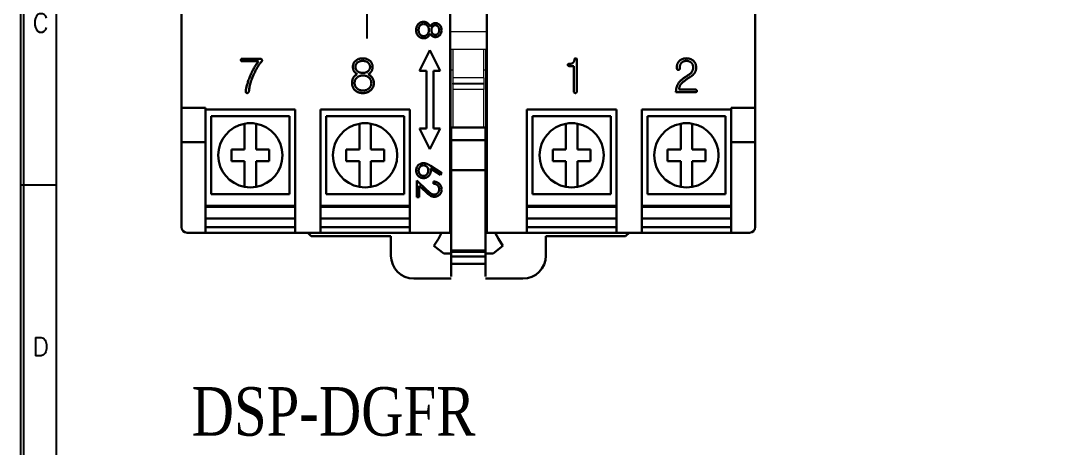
# Model space of a CAD drawing. Header units: millimetres. Extents: x 23 to 337, y 22 to 239.
# Drawn here: x 23.3 to 100.1, y 146.8 to 178.5 of the extents above; entities that cross this region are included whole.
import ezdxf
from ezdxf.enums import TextEntityAlignment as Align

# ---------------------------------------------------------------- set-up
doc = ezdxf.new("R2010")
doc.units = ezdxf.units.MM
for name, color, linetype in [('20', 2, 'Continuous'), ('30', 3, 'Continuous'), ('70', 7, 'Continuous')]:
    doc.layers.add(name, color=color, linetype=linetype)
doc.layers.add('Z_OM_OUTLINE', color=7, linetype='Continuous', lineweight=30)
doc.layers.add('Z_OM_THIN_LINE', color=2, linetype='Continuous', lineweight=13)
doc.styles.add('SIMPLEX', font='SIMPLEX')
doc.styles.add('SS', font='batang.ttc', dxfattribs={"width": 0.8})

msp = doc.modelspace()

# ---------------------------------------------------------------- linework, layer by layer
msp.add_line((48.906, 179.508), (48.906, 177.169))
at = {"layer": '20', "color": 7}
msp.add_line((25.91, 44.718), (25.91, 235.678), dxfattribs=at)
at = {"layer": '30', "color": 7}
msp.add_line((23.27, 166.318), (25.91, 166.318), dxfattribs=at)
at = {"layer": '70', "color": 7}
for points in [[(327.27, 22.318), (23.27, 22.318), (23.27, 238.318), (327.27, 238.318)], [(327.03, 22.558), (23.51, 22.558), (23.51, 238.078), (327.03, 238.078)]]:
    msp.add_lwpolyline(points, close=True, dxfattribs=at)
at = {"layer": 'Z_OM_OUTLINE'}
for p, q in [((35.181, 172.027), (35.181, 188.697)), ((77.706, 188.697), (77.706, 172.027)), ((55.083, 182.066), (55.083, 163.607)), ((57.804, 163.607), (57.804, 182.066)), ((53.594, 176.28), (52.829, 174.749)), ((54.36, 174.749), (53.594, 176.28)), ((41.018, 175.655), (39.679, 175.655)), ((39.68, 175.465), (40.888, 175.465)), ((64.481, 173.235), (64.481, 175.604)), ((52.829, 174.749), (53.339, 174.749)), ((53.339, 174.749), (53.339, 170.496)), ((53.849, 170.496), (53.849, 174.749)), ((53.849, 174.749), (54.36, 174.749)), ((63.896, 175.115), (64.259, 175.115)), ((64.259, 175.115), (64.259, 173.24)), ((71.89, 175.031), (71.89, 174.946)), ((72.113, 174.935), (72.113, 175.029)), ((72.665, 174.161), (72.731, 174.208)), ((71.826, 173.175), (73.278, 173.175)), ((73.278, 173.366), (72.049, 173.366)), ((35.181, 172.027), (35.181, 169.476)), ((36.967, 172.027), (35.181, 172.027)), ((36.967, 169.476), (36.967, 172.027)), ((43.601, 171.899), (36.967, 171.899)), ((37.394, 171.389), (37.394, 165.606)), ((37.394, 171.389), (43.177, 171.389)), ((43.177, 171.389), (43.177, 165.606)), ((43.601, 163.607), (43.601, 171.899)), ((52.106, 171.899), (45.472, 171.899)), ((45.472, 171.899), (45.472, 163.607)), ((45.899, 171.389), (45.899, 165.606)), ((45.899, 171.389), (51.682, 171.389)), ((51.682, 171.389), (51.682, 165.606)), ((52.106, 163.607), (52.106, 171.899)), ((67.415, 171.899), (60.781, 171.899)), ((60.781, 171.899), (60.781, 163.607)), ((61.206, 171.389), (61.206, 165.606)), ((61.206, 171.389), (66.99, 171.389)), ((66.99, 171.389), (66.99, 165.606)), ((67.415, 163.607), (67.415, 171.899)), ((75.92, 171.899), (69.286, 171.899)), ((69.286, 171.899), (69.286, 163.607)), ((69.711, 171.389), (69.711, 165.606)), ((69.711, 171.389), (75.495, 171.389)), ((75.495, 171.389), (75.495, 165.606)), ((77.706, 172.027), (75.92, 172.027)), ((75.92, 172.027), (75.92, 169.476)), ((77.706, 169.476), (77.706, 172.027)), ((57.719, 170.558), (55.168, 170.558)), ((55.168, 169.626), (55.168, 170.558)), ((57.719, 169.626), (57.719, 170.558)), ((39.86, 169.968), (39.86, 168.923)), ((40.711, 168.923), (40.711, 169.968)), ((48.365, 169.968), (48.365, 168.923)), ((49.216, 168.923), (49.216, 169.968)), ((52.829, 170.496), (53.594, 168.965)), ((53.339, 170.496), (52.829, 170.496)), ((53.594, 168.965), (54.36, 170.496)), ((54.36, 170.496), (53.849, 170.496)), ((63.673, 169.968), (63.673, 168.923)), ((64.523, 168.923), (64.523, 169.968)), ((72.178, 169.968), (72.178, 168.923)), ((73.028, 168.923), (73.028, 169.968)), ((35.181, 169.476), (36.967, 169.476)), ((35.181, 163.607), (35.181, 169.476)), ((36.967, 169.476), (36.967, 163.607)), ((55.168, 169.626), (57.719, 169.626)), ((55.168, 167.407), (55.168, 169.626)), ((57.719, 167.407), (57.719, 169.626)), ((75.92, 169.476), (77.706, 169.476)), ((75.92, 163.607), (75.92, 169.476)), ((77.706, 169.476), (77.706, 163.607)), ((38.882, 168.923), (38.882, 168.072)), ((39.86, 168.923), (38.882, 168.923)), ((41.689, 168.923), (40.711, 168.923)), ((41.689, 168.072), (41.689, 168.923)), ((48.365, 168.923), (47.387, 168.923)), ((47.387, 168.923), (47.387, 168.072)), ((50.194, 168.923), (49.216, 168.923)), ((50.194, 168.072), (50.194, 168.923)), ((62.695, 168.923), (62.695, 168.072)), ((63.673, 168.923), (62.695, 168.923)), ((65.501, 168.923), (64.523, 168.923)), ((65.501, 168.072), (65.501, 168.923)), ((72.178, 168.923), (71.2, 168.923)), ((71.2, 168.923), (71.2, 168.072)), ((74.006, 168.923), (73.028, 168.923)), ((74.006, 168.072), (74.006, 168.923)), ((38.882, 168.072), (39.86, 168.072)), ((39.86, 168.072), (39.86, 167.027)), ((40.711, 168.072), (41.689, 168.072)), ((40.711, 167.027), (40.711, 168.072)), ((47.387, 168.072), (48.365, 168.072)), ((48.365, 168.072), (48.365, 167.027)), ((49.216, 168.072), (50.194, 168.072)), ((49.216, 167.027), (49.216, 168.072)), ((54.365, 167.053), (53.638, 167.529)), ((53.641, 167.715), (54.463, 167.178)), ((62.695, 168.072), (63.673, 168.072)), ((63.673, 168.072), (63.673, 167.027)), ((64.523, 168.072), (65.501, 168.072)), ((64.523, 167.027), (64.523, 168.072)), ((71.2, 168.072), (72.178, 168.072)), ((72.178, 168.072), (72.178, 167.027)), ((73.028, 168.072), (74.006, 168.072)), ((73.028, 167.027), (73.028, 168.072)), ((54.463, 167.178), (54.365, 167.053)), ((55.168, 167.407), (57.719, 167.407)), ((55.168, 162.304), (55.168, 167.407)), ((57.719, 162.304), (57.719, 167.407)), ((52.616, 165.4), (52.616, 166.624)), ((52.616, 166.624), (53.361, 165.925)), ((53.282, 165.788), (52.801, 166.238)), ((52.801, 166.238), (52.801, 165.4)), ((53.863, 166.393), (53.863, 166.554)), ((37.394, 165.606), (43.177, 165.606)), ((45.899, 165.606), (51.682, 165.606)), ((52.801, 165.4), (52.616, 165.4)), ((61.206, 165.606), (66.99, 165.606)), ((69.711, 165.606), (75.495, 165.606)), ((43.601, 164.756), (36.967, 164.756)), ((43.601, 164.713), (36.967, 164.713)), ((43.601, 164.67), (36.967, 164.67)), ((52.106, 164.757), (45.472, 164.757)), ((52.106, 164.713), (45.472, 164.713)), ((52.106, 164.67), (45.472, 164.67)), ((55.168, 165.053), (55.083, 165.053)), ((57.804, 165.053), (57.719, 165.053)), ((67.415, 164.757), (60.781, 164.757)), ((67.415, 164.713), (60.781, 164.713)), ((67.415, 164.67), (60.781, 164.67)), ((75.92, 164.756), (69.286, 164.756)), ((75.92, 164.713), (69.286, 164.713)), ((75.92, 164.67), (69.286, 164.67)), ((36.967, 163.82), (43.601, 163.82)), ((45.472, 163.82), (52.106, 163.82)), ((55.168, 164.202), (55.083, 164.202)), ((57.804, 164.202), (57.719, 164.202)), ((60.781, 163.82), (67.415, 163.82)), ((69.286, 163.82), (75.92, 163.82)), ((35.181, 163.182), (35.181, 163.607)), ((36.967, 163.607), (36.967, 162.757)), ((36.967, 163.182), (43.601, 163.182)), ((43.601, 162.757), (43.601, 163.607)), ((45.472, 163.607), (45.472, 162.757)), ((45.472, 163.182), (52.106, 163.182)), ((52.106, 162.757), (52.106, 163.607)), ((55.083, 163.607), (55.083, 162.757)), ((57.804, 162.757), (57.804, 163.607)), ((60.781, 163.607), (60.781, 162.757)), ((60.781, 163.182), (67.415, 163.182)), ((67.415, 162.757), (67.415, 163.607)), ((69.286, 163.607), (69.286, 162.757)), ((69.286, 163.182), (75.92, 163.182)), ((75.92, 162.757), (75.92, 163.607)), ((77.706, 163.607), (77.706, 163.182)), ((36.967, 162.757), (35.606, 162.757)), ((36.967, 162.757), (43.601, 162.757)), ((45.472, 162.757), (43.601, 162.757)), ((44.536, 162.757), (44.792, 162.501)), ((50.703, 162.501), (44.792, 162.501)), ((45.472, 162.757), (52.106, 162.757)), ((50.703, 161.056), (50.703, 162.501)), ((55.083, 162.757), (52.106, 162.757)), ((55.083, 162.757), (55.168, 162.757)), ((55.168, 161.452), (55.168, 162.304)), ((57.719, 162.757), (57.804, 162.757)), ((57.719, 162.304), (57.719, 161.452)), ((60.781, 162.757), (57.804, 162.757)), ((60.781, 162.757), (67.415, 162.757)), ((68.095, 162.501), (62.184, 162.501)), ((62.184, 162.501), (62.184, 161.056)), ((69.286, 162.757), (67.415, 162.757)), ((68.095, 162.501), (68.35, 162.757)), ((69.286, 162.757), (75.92, 162.757)), ((77.281, 162.757), (75.92, 162.757)), ((54.615, 161.226), (53.892, 161.793)), ((55.168, 161.449), (55.168, 161.452)), ((55.168, 161.449), (57.719, 161.449)), ((55.168, 161.331), (55.168, 161.449)), ((55.168, 161.331), (57.719, 161.331)), ((55.168, 160.99), (55.168, 161.331)), ((57.719, 161.449), (57.719, 161.452)), ((57.719, 161.331), (57.719, 161.449)), ((57.719, 160.99), (57.719, 161.331)), ((58.272, 161.226), (58.995, 161.793)), ((54.615, 161.226), (55.168, 161.226)), ((55.168, 160.99), (57.719, 160.99)), ((55.168, 160.448), (55.168, 160.99)), ((57.719, 161.226), (58.272, 161.226)), ((57.719, 160.448), (57.719, 160.99)), ((55.168, 160.448), (57.719, 160.448)), ((55.168, 160.146), (55.168, 160.448)), ((55.168, 159.515), (55.168, 160.146)), ((57.719, 160.146), (57.719, 160.448)), ((57.719, 160.146), (57.719, 159.515)), ((55.168, 159.355), (52.404, 159.355)), ((60.483, 159.355), (57.719, 159.355))]:
    msp.add_line(p, q, dxfattribs=at)
at = {"layer": 'Z_OM_OUTLINE', "flags": 128}
for points in [[(53.892, 161.793), (54.217, 162.294), (54.456, 162.757)], [(58.995, 161.793), (58.67, 162.294), (58.431, 162.757)]]:
    msp.add_lwpolyline(points, dxfattribs=at)
at = {"layer": 'Z_OM_OUTLINE'}
for centre, radius, start, end in [((40.285, 168.497), 2.381, 100.28656, 259.71344), ((40.285, 168.497), 2.381, 79.71344, 100.28656), ((40.285, 168.497), 2.381, 280.28656, 79.71344), ((48.79, 168.497), 2.381, 100.28656, 259.71344), ((48.79, 168.497), 2.381, 79.71344, 100.28656), ((48.79, 168.497), 2.381, 280.28656, 79.71344), ((64.098, 168.497), 2.381, 100.28656, 259.71344), ((64.098, 168.497), 2.381, 79.71344, 100.28656), ((64.098, 168.497), 2.381, 280.28656, 79.71344), ((72.603, 168.497), 2.381, 100.28656, 259.71344), ((72.603, 168.497), 2.381, 79.71344, 100.28656), ((72.603, 168.497), 2.381, 280.28656, 79.71344), ((40.285, 168.497), 2.381, 259.71344, 280.28656), ((48.79, 168.497), 2.381, 259.71344, 280.28656), ((64.098, 168.497), 2.381, 259.71344, 280.28656), ((72.603, 168.497), 2.381, 259.71344, 280.28656), ((35.606, 163.182), 0.425, 180, 270), ((77.281, 163.182), 0.425, 270, 0), ((52.404, 161.056), 1.701, 180, 270), ((60.483, 161.056), 1.701, 270, 0)]:
    msp.add_arc(centre, radius, start, end, dxfattribs=at)
for points, knots in [([(52.57, 177.785), (52.571, 177.809), (52.572, 177.856), (52.58, 177.925), (52.593, 177.989), (52.612, 178.049), (52.637, 178.103), (52.667, 178.153), (52.702, 178.199), (52.743, 178.24), (52.787, 178.276), (52.832, 178.308), (52.878, 178.334), (52.925, 178.357), (52.974, 178.373), (53.024, 178.385), (53.074, 178.393), (53.109, 178.394), (53.126, 178.394)], [0, 0, 0, 0, 0.078554, 0.152858, 0.223553, 0.290738, 0.355408, 0.418294, 0.48039, 0.543072, 0.604921, 0.664394, 0.721936, 0.778013, 0.833835, 0.888865, 0.944091, 1, 1, 1, 1]), ([(53.12, 178.233), (53.104, 178.232), (53.072, 178.231), (53.025, 178.22), (52.979, 178.202), (52.935, 178.177), (52.894, 178.146), (52.858, 178.109), (52.827, 178.066), (52.801, 178.018), (52.78, 177.965), (52.765, 177.908), (52.756, 177.847), (52.755, 177.805), (52.755, 177.783)], [0, 0, 0, 0, 0.0749255, 0.1491945, 0.2245771, 0.3027299, 0.3823548, 0.4612145, 0.542631, 0.6269606, 0.7143537, 0.8048319, 0.9000909, 1, 1, 1, 1]), ([(53.516, 177.773), (53.516, 177.789), (53.516, 177.82), (53.509, 177.866), (53.501, 177.911), (53.488, 177.953), (53.47, 177.993), (53.45, 178.031), (53.426, 178.067), (53.398, 178.101), (53.368, 178.131), (53.337, 178.159), (53.304, 178.182), (53.269, 178.2), (53.234, 178.215), (53.197, 178.225), (53.159, 178.231), (53.133, 178.232), (53.12, 178.233)], [0, 0, 0, 0, 0.071271, 0.139816, 0.206503, 0.271543, 0.336092, 0.399815, 0.464273, 0.529341, 0.593716, 0.655632, 0.7149, 0.772168, 0.828849, 0.885119, 0.942078, 1, 1, 1, 1]), ([(53.126, 178.394), (53.138, 178.394), (53.163, 178.393), (53.2, 178.389), (53.236, 178.383), (53.271, 178.374), (53.305, 178.362), (53.338, 178.347), (53.371, 178.331), (53.402, 178.31), (53.432, 178.288), (53.461, 178.262), (53.49, 178.233), (53.517, 178.2), (53.545, 178.165), (53.57, 178.126), (53.596, 178.084), (53.611, 178.054), (53.619, 178.039)], [0, 0, 0, 0, 0.0588485, 0.1163054, 0.1726599, 0.2287605, 0.2845557, 0.3407401, 0.3971085, 0.4542808, 0.5127523, 0.573448, 0.6364163, 0.7023888, 0.7715029, 0.844198, 0.9200767, 1, 1, 1, 1]), ([(53.619, 178.039), (53.631, 178.06), (53.653, 178.1), (53.693, 178.154), (53.737, 178.2), (53.785, 178.237), (53.836, 178.266), (53.889, 178.286), (53.944, 178.3), (53.982, 178.301), (54.001, 178.302)], [0, 0, 0, 0, 0.1458763, 0.2820157, 0.410969, 0.5347112, 0.6543962, 0.7701078, 0.884543, 1, 1, 1, 1]), ([(54.001, 178.302), (54.02, 178.301), (54.058, 178.299), (54.116, 178.286), (54.172, 178.263), (54.228, 178.233), (54.279, 178.195), (54.326, 178.15), (54.366, 178.098), (54.401, 178.04), (54.429, 177.978), (54.448, 177.912), (54.46, 177.844), (54.462, 177.798), (54.463, 177.774)], [0, 0, 0, 0, 0.0740604, 0.1488743, 0.2266737, 0.3081503, 0.3912005, 0.4739748, 0.5583406, 0.6454044, 0.733357, 0.8210873, 0.9092848, 1, 1, 1, 1]), ([(52.768, 177.307), (52.752, 177.322), (52.721, 177.35), (52.68, 177.399), (52.646, 177.452), (52.618, 177.51), (52.596, 177.573), (52.581, 177.64), (52.572, 177.711), (52.571, 177.76), (52.57, 177.785)], [0, 0, 0, 0, 0.1192835, 0.2370929, 0.354796, 0.4745763, 0.5974601, 0.7249262, 0.8588832, 1, 1, 1, 1]), ([(52.755, 177.783), (52.755, 177.767), (52.756, 177.734), (52.761, 177.686), (52.77, 177.641), (52.782, 177.598), (52.799, 177.558), (52.819, 177.521), (52.842, 177.486), (52.869, 177.454), (52.898, 177.426), (52.928, 177.401), (52.96, 177.38), (52.993, 177.363), (53.028, 177.349), (53.063, 177.34), (53.1, 177.334), (53.125, 177.333), (53.137, 177.333)], [0, 0, 0, 0, 0.076539, 0.149123, 0.218771, 0.28534, 0.350781, 0.414576, 0.477614, 0.540787, 0.602606, 0.662422, 0.720006, 0.775964, 0.831158, 0.886696, 0.942567, 1, 1, 1, 1]), ([(53.137, 177.333), (53.15, 177.333), (53.174, 177.334), (53.21, 177.34), (53.244, 177.35), (53.278, 177.365), (53.311, 177.383), (53.342, 177.405), (53.373, 177.431), (53.402, 177.462), (53.429, 177.494), (53.452, 177.529), (53.472, 177.566), (53.488, 177.604), (53.501, 177.644), (53.51, 177.685), (53.515, 177.729), (53.516, 177.758), (53.516, 177.773)], [0, 0, 0, 0, 0.057334, 0.113052, 0.169164, 0.225971, 0.283742, 0.343364, 0.406235, 0.471713, 0.538317, 0.603371, 0.667636, 0.732253, 0.797026, 0.863062, 0.930364, 1, 1, 1, 1]), ([(53.619, 177.519), (53.611, 177.504), (53.596, 177.476), (53.572, 177.435), (53.547, 177.397), (53.521, 177.362), (53.495, 177.331), (53.467, 177.302), (53.439, 177.277), (53.41, 177.254), (53.38, 177.234), (53.348, 177.218), (53.316, 177.203), (53.283, 177.192), (53.249, 177.182), (53.214, 177.176), (53.177, 177.172), (53.153, 177.171), (53.141, 177.171)], [0, 0, 0, 0, 0.079014, 0.154585, 0.226862, 0.295893, 0.361596, 0.424657, 0.485332, 0.544011, 0.600974, 0.657857, 0.713988, 0.769479, 0.826138, 0.882891, 0.940704, 1, 1, 1, 1]), ([(53.996, 177.263), (53.976, 177.264), (53.938, 177.266), (53.882, 177.278), (53.83, 177.298), (53.78, 177.326), (53.735, 177.363), (53.692, 177.408), (53.653, 177.46), (53.631, 177.499), (53.619, 177.519)], [0, 0, 0, 0, 0.121933, 0.239469, 0.354795, 0.471503, 0.5923, 0.719236, 0.854858, 1, 1, 1, 1]), ([(53.998, 178.14), (53.989, 178.14), (53.97, 178.139), (53.943, 178.134), (53.916, 178.125), (53.89, 178.113), (53.864, 178.098), (53.839, 178.079), (53.816, 178.057), (53.792, 178.031), (53.771, 178.004), (53.752, 177.975), (53.737, 177.945), (53.723, 177.913), (53.713, 177.881), (53.706, 177.847), (53.702, 177.812), (53.701, 177.789), (53.701, 177.777)], [0, 0, 0, 0, 0.054576, 0.10785, 0.16217, 0.217474, 0.274475, 0.334804, 0.398034, 0.465249, 0.53341, 0.600034, 0.665926, 0.731025, 0.796839, 0.863262, 0.930816, 1, 1, 1, 1]), ([(53.701, 177.777), (53.701, 177.762), (53.702, 177.731), (53.711, 177.686), (53.724, 177.643), (53.742, 177.601), (53.764, 177.562), (53.791, 177.526), (53.822, 177.496), (53.856, 177.471), (53.892, 177.451), (53.928, 177.436), (53.965, 177.427), (53.99, 177.426), (54.002, 177.425)], [0, 0, 0, 0, 0.089713, 0.178541, 0.266908, 0.356931, 0.445731, 0.530796, 0.614591, 0.698244, 0.779084, 0.855316, 0.928538, 1, 1, 1, 1]), ([(54.463, 177.774), (54.462, 177.752), (54.46, 177.706), (54.448, 177.64), (54.428, 177.576), (54.4, 177.516), (54.366, 177.46), (54.325, 177.41), (54.278, 177.366), (54.227, 177.329), (54.171, 177.3), (54.114, 177.279), (54.055, 177.266), (54.016, 177.264), (53.996, 177.263)], [0, 0, 0, 0, 0.0893862, 0.1762594, 0.2630042, 0.3498012, 0.4354314, 0.5192022, 0.601265, 0.684145, 0.7658684, 0.8449177, 0.9223003, 1, 1, 1, 1]), ([(54.278, 177.783), (54.278, 177.796), (54.277, 177.821), (54.274, 177.857), (54.267, 177.891), (54.258, 177.924), (54.247, 177.956), (54.232, 177.985), (54.215, 178.013), (54.196, 178.039), (54.175, 178.063), (54.153, 178.084), (54.129, 178.101), (54.105, 178.116), (54.08, 178.127), (54.053, 178.134), (54.026, 178.14), (54.008, 178.14), (53.998, 178.14)], [0, 0, 0, 0, 0.075221, 0.147165, 0.216383, 0.283941, 0.350301, 0.414972, 0.479181, 0.544184, 0.607558, 0.667324, 0.725168, 0.781029, 0.834891, 0.889471, 0.944089, 1, 1, 1, 1]), ([(54.002, 177.425), (54.01, 177.425), (54.027, 177.426), (54.052, 177.43), (54.077, 177.437), (54.101, 177.448), (54.125, 177.46), (54.148, 177.476), (54.17, 177.495), (54.192, 177.516), (54.212, 177.541), (54.23, 177.568), (54.245, 177.598), (54.257, 177.63), (54.266, 177.665), (54.273, 177.702), (54.277, 177.742), (54.278, 177.769), (54.278, 177.783)], [0, 0, 0, 0, 0.050877, 0.100984, 0.151695, 0.202988, 0.255805, 0.311371, 0.368807, 0.430023, 0.492497, 0.556592, 0.622183, 0.690346, 0.761503, 0.836437, 0.915529, 1, 1, 1, 1]), ([(53.141, 177.171), (53.123, 177.171), (53.089, 177.172), (53.038, 177.179), (52.989, 177.189), (52.941, 177.205), (52.895, 177.224), (52.851, 177.248), (52.808, 177.275), (52.781, 177.296), (52.768, 177.307)], [0, 0, 0, 0, 0.128164, 0.253685, 0.377344, 0.500524, 0.6229, 0.745827, 0.871389, 1, 1, 1, 1]), ([(39.679, 175.655), (39.672, 175.655), (39.658, 175.655), (39.638, 175.65), (39.622, 175.643), (39.607, 175.633), (39.598, 175.618), (39.59, 175.602), (39.585, 175.583), (39.585, 175.569), (39.585, 175.561)], [0, 0, 0, 0, 0.146872, 0.274046, 0.392094, 0.501517, 0.610941, 0.726033, 0.856377, 1, 1, 1, 1]), ([(39.585, 175.561), (39.585, 175.554), (39.585, 175.539), (39.59, 175.519), (39.597, 175.502), (39.608, 175.488), (39.622, 175.477), (39.639, 175.47), (39.658, 175.465), (39.673, 175.465), (39.68, 175.465)], [0, 0, 0, 0, 0.146952, 0.274546, 0.393011, 0.502052, 0.613079, 0.728635, 0.856229, 1, 1, 1, 1]), ([(40.888, 175.465), (40.859, 175.426), (40.798, 175.349), (40.712, 175.225), (40.628, 175.092), (40.546, 174.952), (40.467, 174.803), (40.39, 174.646), (40.315, 174.48), (40.268, 174.366), (40.244, 174.308)], [0, 0, 0, 0, 0.109394, 0.223035, 0.340932, 0.463483, 0.590172, 0.721843, 0.858474, 1, 1, 1, 1]), ([(40.607, 174.645), (40.628, 174.688), (40.669, 174.771), (40.733, 174.891), (40.797, 175.003), (40.861, 175.107), (40.924, 175.202), (40.987, 175.29), (41.049, 175.37), (41.093, 175.419), (41.114, 175.443)], [0, 0, 0, 0, 0.1506805, 0.2939173, 0.4298201, 0.5582427, 0.6788683, 0.7930208, 0.8997366, 1, 1, 1, 1]), ([(41.143, 175.584), (41.137, 175.595), (41.125, 175.617), (41.095, 175.639), (41.059, 175.653), (41.032, 175.655), (41.018, 175.655)], [0, 0, 0, 0, 0.245729, 0.47855, 0.723821, 1, 1, 1, 1]), ([(41.114, 175.443), (41.123, 175.454), (41.139, 175.475), (41.154, 175.512), (41.155, 175.55), (41.147, 175.573), (41.143, 175.584)], [0, 0, 0, 0, 0.281152, 0.527085, 0.760284, 1, 1, 1, 1]), ([(48.067, 175.489), (48.052, 175.474), (48.023, 175.444), (47.987, 175.394), (47.954, 175.343), (47.928, 175.289), (47.908, 175.233), (47.894, 175.174), (47.885, 175.113), (47.884, 175.071), (47.884, 175.05)], [0, 0, 0, 0, 0.128637, 0.254768, 0.377916, 0.499644, 0.621377, 0.744776, 0.869869, 1, 1, 1, 1]), ([(48.613, 175.687), (48.586, 175.687), (48.532, 175.686), (48.453, 175.676), (48.378, 175.661), (48.307, 175.639), (48.241, 175.611), (48.178, 175.577), (48.119, 175.537), (48.084, 175.505), (48.067, 175.489)], [0, 0, 0, 0, 0.139237, 0.271834, 0.399458, 0.523325, 0.643566, 0.762132, 0.880701, 1, 1, 1, 1]), ([(48.074, 175.051), (48.075, 175.066), (48.075, 175.096), (48.082, 175.139), (48.093, 175.18), (48.107, 175.22), (48.127, 175.258), (48.15, 175.294), (48.178, 175.329), (48.2, 175.35), (48.21, 175.36)], [0, 0, 0, 0, 0.128615, 0.254199, 0.376785, 0.498269, 0.618953, 0.742904, 0.869771, 1, 1, 1, 1]), ([(48.21, 175.36), (48.223, 175.371), (48.249, 175.393), (48.291, 175.421), (48.337, 175.444), (48.386, 175.464), (48.438, 175.478), (48.493, 175.489), (48.551, 175.495), (48.591, 175.496), (48.611, 175.496)], [0, 0, 0, 0, 0.115646, 0.232316, 0.350729, 0.47056, 0.594312, 0.724014, 0.858944, 1, 1, 1, 1]), ([(48.611, 175.496), (48.632, 175.496), (48.672, 175.495), (48.731, 175.489), (48.786, 175.478), (48.838, 175.464), (48.888, 175.444), (48.934, 175.421), (48.977, 175.393), (49.003, 175.371), (49.016, 175.36)], [0, 0, 0, 0, 0.141197, 0.275172, 0.403958, 0.527931, 0.649029, 0.766606, 0.883403, 1, 1, 1, 1]), ([(49.159, 175.49), (49.142, 175.506), (49.107, 175.537), (49.049, 175.578), (48.986, 175.611), (48.92, 175.639), (48.849, 175.661), (48.774, 175.676), (48.695, 175.686), (48.641, 175.687), (48.613, 175.687)], [0, 0, 0, 0, 0.118929, 0.236988, 0.355729, 0.476147, 0.599952, 0.727765, 0.860557, 1, 1, 1, 1]), ([(49.016, 175.36), (49.027, 175.35), (49.049, 175.329), (49.077, 175.294), (49.101, 175.258), (49.122, 175.22), (49.136, 175.18), (49.147, 175.139), (49.155, 175.096), (49.155, 175.066), (49.155, 175.051)], [0, 0, 0, 0, 0.131579, 0.258706, 0.382804, 0.50354, 0.624902, 0.746868, 0.872035, 1, 1, 1, 1]), ([(49.346, 175.052), (49.346, 175.073), (49.345, 175.114), (49.335, 175.175), (49.321, 175.234), (49.301, 175.29), (49.274, 175.344), (49.241, 175.395), (49.204, 175.445), (49.174, 175.475), (49.159, 175.49)], [0, 0, 0, 0, 0.128917, 0.25396, 0.377169, 0.499056, 0.62013, 0.743626, 0.870177, 1, 1, 1, 1]), ([(63.888, 175.274), (63.877, 175.273), (63.856, 175.272), (63.828, 175.256), (63.814, 175.227), (63.814, 175.206), (63.814, 175.194)], [0, 0, 0, 0, 0.272194, 0.49636, 0.721399, 1, 1, 1, 1]), ([(63.814, 175.194), (63.815, 175.182), (63.817, 175.161), (63.834, 175.133), (63.863, 175.117), (63.884, 175.115), (63.896, 175.115)], [0, 0, 0, 0, 0.273372, 0.501306, 0.728495, 1, 1, 1, 1]), ([(64.176, 175.343), (64.158, 175.332), (64.12, 175.309), (64.052, 175.289), (63.974, 175.276), (63.918, 175.275), (63.888, 175.274)], [0, 0, 0, 0, 0.20942, 0.440535, 0.70366, 1, 1, 1, 1]), ([(64.302, 175.609), (64.3, 175.594), (64.298, 175.565), (64.291, 175.523), (64.28, 175.485), (64.266, 175.45), (64.249, 175.418), (64.228, 175.39), (64.204, 175.364), (64.186, 175.35), (64.176, 175.343)], [0, 0, 0, 0, 0.147436, 0.285065, 0.414169, 0.53719, 0.656218, 0.770789, 0.885069, 1, 1, 1, 1]), ([(64.393, 175.687), (64.38, 175.686), (64.357, 175.684), (64.325, 175.669), (64.305, 175.642), (64.303, 175.62), (64.302, 175.609)], [0, 0, 0, 0, 0.289521, 0.525828, 0.748892, 1, 1, 1, 1]), ([(64.481, 175.604), (64.481, 175.61), (64.481, 175.623), (64.477, 175.641), (64.47, 175.656), (64.46, 175.669), (64.447, 175.678), (64.431, 175.684), (64.413, 175.687), (64.4, 175.687), (64.393, 175.687)], [0, 0, 0, 0, 0.14554, 0.272646, 0.389851, 0.498221, 0.607282, 0.724967, 0.854805, 1, 1, 1, 1]), ([(72.066, 175.481), (72.052, 175.466), (72.024, 175.435), (71.988, 175.385), (71.958, 175.333), (71.933, 175.278), (71.914, 175.219), (71.9, 175.159), (71.892, 175.096), (71.891, 175.053), (71.89, 175.031)], [0, 0, 0, 0, 0.126283, 0.249636, 0.371196, 0.493066, 0.615259, 0.739587, 0.867725, 1, 1, 1, 1]), ([(72.604, 175.687), (72.576, 175.687), (72.523, 175.686), (72.444, 175.675), (72.37, 175.66), (72.3, 175.637), (72.235, 175.608), (72.173, 175.572), (72.117, 175.531), (72.083, 175.498), (72.066, 175.481)], [0, 0, 0, 0, 0.139305, 0.272036, 0.399842, 0.523168, 0.643658, 0.762037, 0.880119, 1, 1, 1, 1]), ([(72.113, 175.029), (72.113, 175.045), (72.114, 175.075), (72.119, 175.121), (72.129, 175.165), (72.143, 175.206), (72.159, 175.246), (72.181, 175.283), (72.206, 175.319), (72.225, 175.34), (72.235, 175.351)], [0, 0, 0, 0, 0.13351, 0.262216, 0.38893, 0.511484, 0.632247, 0.753637, 0.87557, 1, 1, 1, 1]), ([(72.235, 175.351), (72.247, 175.363), (72.27, 175.386), (72.309, 175.415), (72.35, 175.441), (72.395, 175.461), (72.443, 175.477), (72.494, 175.488), (72.548, 175.495), (72.585, 175.496), (72.604, 175.496)], [0, 0, 0, 0, 0.1197222, 0.2395621, 0.3575625, 0.478001, 0.6012331, 0.7285669, 0.861038, 1, 1, 1, 1]), ([(73.141, 175.477), (73.124, 175.494), (73.09, 175.528), (73.033, 175.571), (72.971, 175.606), (72.906, 175.636), (72.836, 175.659), (72.763, 175.676), (72.685, 175.685), (72.631, 175.686), (72.604, 175.687)], [0, 0, 0, 0, 0.1213937, 0.2409119, 0.3601983, 0.480793, 0.6033354, 0.7302471, 0.8617776, 1, 1, 1, 1]), ([(72.604, 175.496), (72.623, 175.496), (72.66, 175.495), (72.714, 175.488), (72.765, 175.477), (72.813, 175.46), (72.858, 175.44), (72.901, 175.414), (72.94, 175.384), (72.964, 175.361), (72.975, 175.349)], [0, 0, 0, 0, 0.137717, 0.269152, 0.396523, 0.518651, 0.639611, 0.758212, 0.877937, 1, 1, 1, 1]), ([(72.975, 175.349), (72.985, 175.338), (73.005, 175.316), (73.03, 175.28), (73.051, 175.242), (73.068, 175.202), (73.081, 175.159), (73.092, 175.115), (73.097, 175.069), (73.098, 175.037), (73.098, 175.021)], [0, 0, 0, 0, 0.123885, 0.24539, 0.366427, 0.486915, 0.610536, 0.735625, 0.865433, 1, 1, 1, 1]), ([(73.321, 175.019), (73.32, 175.041), (73.319, 175.085), (73.31, 175.15), (73.296, 175.211), (73.277, 175.27), (73.252, 175.326), (73.221, 175.38), (73.184, 175.431), (73.156, 175.462), (73.141, 175.477)], [0, 0, 0, 0, 0.132879, 0.260823, 0.384865, 0.507069, 0.628977, 0.750578, 0.873917, 1, 1, 1, 1]), ([(40.174, 173.24), (40.182, 173.299), (40.198, 173.417), (40.232, 173.594), (40.275, 173.771), (40.324, 173.947), (40.383, 174.122), (40.449, 174.297), (40.523, 174.473), (40.579, 174.587), (40.607, 174.645)], [0, 0, 0, 0, 0.1213005, 0.2428319, 0.3655671, 0.4892501, 0.6142885, 0.7412412, 0.8694508, 1, 1, 1, 1]), ([(47.884, 175.05), (47.884, 175.032), (47.885, 174.998), (47.89, 174.947), (47.899, 174.898), (47.911, 174.85), (47.928, 174.806), (47.947, 174.763), (47.97, 174.722), (47.989, 174.696), (47.998, 174.684)], [0, 0, 0, 0, 0.134934, 0.265306, 0.393305, 0.517035, 0.638974, 0.759094, 0.879322, 1, 1, 1, 1]), ([(48.206, 174.516), (48.176, 174.499), (48.117, 174.465), (48.038, 174.402), (47.969, 174.332), (47.932, 174.278), (47.914, 174.252)], [0, 0, 0, 0, 0.260674, 0.512287, 0.756948, 1, 1, 1, 1]), ([(47.998, 174.684), (48.013, 174.665), (48.041, 174.628), (48.092, 174.582), (48.146, 174.544), (48.186, 174.525), (48.206, 174.516)], [0, 0, 0, 0, 0.263995, 0.514148, 0.758772, 1, 1, 1, 1]), ([(48.21, 174.746), (48.2, 174.756), (48.178, 174.777), (48.15, 174.81), (48.127, 174.846), (48.107, 174.883), (48.093, 174.923), (48.082, 174.964), (48.075, 175.007), (48.075, 175.036), (48.074, 175.051)], [0, 0, 0, 0, 0.130305, 0.25602, 0.378604, 0.500306, 0.621462, 0.745082, 0.870301, 1, 1, 1, 1]), ([(48.168, 174.242), (48.182, 174.256), (48.211, 174.284), (48.26, 174.319), (48.313, 174.349), (48.369, 174.373), (48.429, 174.392), (48.492, 174.405), (48.56, 174.414), (48.606, 174.415), (48.629, 174.415)], [0, 0, 0, 0, 0.1194366, 0.2367802, 0.3554124, 0.4753355, 0.5988128, 0.7271397, 0.8606162, 1, 1, 1, 1]), ([(48.611, 174.606), (48.591, 174.606), (48.551, 174.607), (48.493, 174.614), (48.438, 174.625), (48.386, 174.64), (48.337, 174.66), (48.291, 174.684), (48.249, 174.712), (48.223, 174.734), (48.21, 174.746)], [0, 0, 0, 0, 0.140564, 0.275153, 0.404403, 0.528034, 0.647877, 0.766401, 0.883295, 1, 1, 1, 1]), ([(49.016, 174.746), (49.003, 174.734), (48.977, 174.712), (48.934, 174.684), (48.888, 174.66), (48.838, 174.64), (48.786, 174.625), (48.731, 174.614), (48.672, 174.607), (48.632, 174.606), (48.611, 174.606)], [0, 0, 0, 0, 0.117628, 0.234647, 0.35234, 0.473443, 0.597298, 0.725642, 0.859288, 1, 1, 1, 1]), ([(48.629, 174.415), (48.653, 174.415), (48.698, 174.414), (48.765, 174.405), (48.828, 174.392), (48.888, 174.373), (48.944, 174.349), (48.996, 174.318), (49.046, 174.284), (49.076, 174.256), (49.09, 174.242)], [0, 0, 0, 0, 0.138625, 0.270366, 0.397937, 0.520676, 0.641691, 0.760514, 0.879644, 1, 1, 1, 1]), ([(49.014, 174.517), (49.035, 174.526), (49.076, 174.544), (49.131, 174.583), (49.184, 174.629), (49.214, 174.665), (49.229, 174.684)], [0, 0, 0, 0, 0.243251, 0.487828, 0.738731, 1, 1, 1, 1]), ([(49.303, 174.262), (49.284, 174.29), (49.246, 174.343), (49.177, 174.412), (49.1, 174.472), (49.043, 174.502), (49.014, 174.517)], [0, 0, 0, 0, 0.256061, 0.504936, 0.75055, 1, 1, 1, 1]), ([(49.155, 175.051), (49.155, 175.036), (49.155, 175.007), (49.147, 174.964), (49.136, 174.923), (49.122, 174.883), (49.101, 174.846), (49.077, 174.81), (49.049, 174.776), (49.027, 174.756), (49.016, 174.746)], [0, 0, 0, 0, 0.129031, 0.2538272, 0.3768103, 0.4978429, 0.6195854, 0.7423347, 0.8683251, 1, 1, 1, 1]), ([(49.229, 174.684), (49.238, 174.696), (49.257, 174.722), (49.281, 174.764), (49.301, 174.807), (49.318, 174.853), (49.331, 174.9), (49.339, 174.949), (49.345, 175), (49.346, 175.034), (49.346, 175.052)], [0, 0, 0, 0, 0.121565, 0.243744, 0.365204, 0.486262, 0.610647, 0.73648, 0.86604, 1, 1, 1, 1]), ([(71.89, 174.946), (71.89, 174.938), (71.891, 174.921), (71.897, 174.897), (71.907, 174.875), (71.917, 174.864), (71.922, 174.858)], [0, 0, 0, 0, 0.2742778, 0.524596, 0.7646506, 1, 1, 1, 1]), ([(71.922, 174.858), (71.927, 174.853), (71.938, 174.844), (71.957, 174.835), (71.978, 174.83), (71.992, 174.829), (71.999, 174.829)], [0, 0, 0, 0, 0.250921, 0.492134, 0.740992, 1, 1, 1, 1]), ([(71.999, 174.829), (72.007, 174.829), (72.021, 174.83), (72.042, 174.835), (72.061, 174.844), (72.072, 174.853), (72.077, 174.857)], [0, 0, 0, 0, 0.264234, 0.512515, 0.75317, 1, 1, 1, 1]), ([(72.077, 174.857), (72.083, 174.862), (72.093, 174.872), (72.104, 174.891), (72.112, 174.912), (72.112, 174.927), (72.113, 174.935)], [0, 0, 0, 0, 0.251575, 0.494641, 0.739276, 1, 1, 1, 1]), ([(72.95, 174.615), (72.94, 174.605), (72.917, 174.581), (72.878, 174.547), (72.832, 174.509), (72.78, 174.47), (72.722, 174.427), (72.656, 174.384), (72.584, 174.336), (72.533, 174.304), (72.506, 174.288)], [0, 0, 0, 0, 0.0819925, 0.1761959, 0.2828866, 0.401538, 0.5322548, 0.6753524, 0.8311672, 1, 1, 1, 1]), ([(72.731, 174.208), (72.757, 174.224), (72.807, 174.256), (72.878, 174.304), (72.942, 174.349), (72.999, 174.391), (73.049, 174.43), (73.092, 174.466), (73.128, 174.5), (73.149, 174.523), (73.158, 174.533)], [0, 0, 0, 0, 0.171352, 0.330159, 0.474433, 0.606288, 0.723792, 0.829102, 0.920416, 1, 1, 1, 1]), ([(73.098, 175.021), (73.098, 175.002), (73.097, 174.963), (73.09, 174.907), (73.078, 174.852), (73.062, 174.8), (73.042, 174.75), (73.015, 174.703), (72.986, 174.657), (72.962, 174.629), (72.95, 174.615)], [0, 0, 0, 0, 0.132748, 0.260728, 0.385939, 0.509648, 0.631125, 0.752852, 0.875366, 1, 1, 1, 1]), ([(73.158, 174.533), (73.171, 174.549), (73.198, 174.581), (73.23, 174.633), (73.258, 174.689), (73.281, 174.748), (73.299, 174.811), (73.312, 174.877), (73.319, 174.947), (73.32, 174.995), (73.321, 175.019)], [0, 0, 0, 0, 0.117576, 0.234513, 0.353393, 0.473629, 0.598035, 0.726691, 0.860363, 1, 1, 1, 1]), ([(40.244, 174.308), (40.225, 174.258), (40.187, 174.159), (40.134, 174.014), (40.087, 173.873), (40.046, 173.738), (40.011, 173.609), (39.982, 173.486), (39.959, 173.368), (39.948, 173.291), (39.942, 173.253)], [0, 0, 0, 0, 0.147505, 0.288198, 0.422849, 0.550695, 0.672276, 0.78728, 0.896735, 1, 1, 1, 1]), ([(47.914, 174.252), (47.899, 174.222), (47.87, 174.163), (47.841, 174.066), (47.823, 173.964), (47.821, 173.894), (47.82, 173.858)], [0, 0, 0, 0, 0.2410229, 0.4852633, 0.7369455, 1, 1, 1, 1]), ([(47.82, 173.858), (47.821, 173.834), (47.822, 173.785), (47.831, 173.714), (47.846, 173.646), (47.867, 173.58), (47.893, 173.517), (47.926, 173.456), (47.965, 173.399), (47.996, 173.363), (48.011, 173.345)], [0, 0, 0, 0, 0.131321, 0.259102, 0.383441, 0.50625, 0.628601, 0.750798, 0.873994, 1, 1, 1, 1]), ([(48.011, 173.857), (48.011, 173.876), (48.012, 173.913), (48.02, 173.967), (48.031, 174.019), (48.049, 174.068), (48.071, 174.116), (48.099, 174.16), (48.131, 174.203), (48.155, 174.229), (48.168, 174.242)], [0, 0, 0, 0, 0.131498, 0.25826, 0.382344, 0.504419, 0.626133, 0.748755, 0.872451, 1, 1, 1, 1]), ([(48.168, 173.475), (48.155, 173.488), (48.131, 173.514), (48.099, 173.557), (48.071, 173.601), (48.049, 173.649), (48.032, 173.697), (48.02, 173.749), (48.012, 173.802), (48.011, 173.839), (48.011, 173.857)], [0, 0, 0, 0, 0.128399, 0.25292, 0.375362, 0.496827, 0.619715, 0.742347, 0.868794, 1, 1, 1, 1]), ([(49.09, 174.242), (49.103, 174.229), (49.129, 174.203), (49.161, 174.16), (49.189, 174.116), (49.211, 174.068), (49.23, 174.019), (49.242, 173.967), (49.249, 173.913), (49.25, 173.876), (49.251, 173.857)], [0, 0, 0, 0, 0.128608, 0.252507, 0.375242, 0.496957, 0.61893, 0.74278, 0.869032, 1, 1, 1, 1]), ([(49.251, 173.857), (49.25, 173.839), (49.249, 173.802), (49.242, 173.749), (49.229, 173.697), (49.211, 173.649), (49.189, 173.601), (49.161, 173.557), (49.129, 173.514), (49.103, 173.488), (49.09, 173.475)], [0, 0, 0, 0, 0.130672, 0.256605, 0.37901, 0.501791, 0.623261, 0.745821, 0.87054, 1, 1, 1, 1]), ([(49.232, 173.346), (49.249, 173.363), (49.282, 173.399), (49.325, 173.457), (49.361, 173.518), (49.39, 173.581), (49.414, 173.647), (49.43, 173.716), (49.439, 173.787), (49.441, 173.836), (49.442, 173.861)], [0, 0, 0, 0, 0.128741, 0.25436, 0.377596, 0.499417, 0.62131, 0.744744, 0.870238, 1, 1, 1, 1]), ([(49.442, 173.861), (49.441, 173.879), (49.441, 173.915), (49.434, 173.969), (49.423, 174.021), (49.407, 174.072), (49.388, 174.122), (49.364, 174.17), (49.336, 174.217), (49.314, 174.247), (49.303, 174.262)], [0, 0, 0, 0, 0.126412, 0.2502, 0.373405, 0.495837, 0.619106, 0.743399, 0.870633, 1, 1, 1, 1]), ([(72.001, 173.823), (71.986, 173.8), (71.958, 173.754), (71.922, 173.68), (71.892, 173.603), (71.867, 173.524), (71.848, 173.441), (71.835, 173.355), (71.827, 173.266), (71.827, 173.206), (71.826, 173.175)], [0, 0, 0, 0, 0.1197926, 0.2399205, 0.3608197, 0.4824745, 0.6074813, 0.7345591, 0.8649394, 1, 1, 1, 1]), ([(72.506, 174.288), (72.479, 174.27), (72.424, 174.235), (72.346, 174.18), (72.274, 174.124), (72.208, 174.067), (72.147, 174.008), (72.093, 173.948), (72.044, 173.886), (72.015, 173.844), (72.001, 173.823)], [0, 0, 0, 0, 0.14365, 0.280986, 0.412284, 0.539416, 0.660649, 0.777948, 0.890757, 1, 1, 1, 1]), ([(72.049, 173.366), (72.051, 173.386), (72.056, 173.424), (72.066, 173.48), (72.078, 173.534), (72.094, 173.584), (72.112, 173.632), (72.133, 173.678), (72.157, 173.72), (72.175, 173.747), (72.185, 173.76)], [0, 0, 0, 0, 0.14016, 0.27538, 0.404855, 0.53082, 0.653149, 0.771246, 0.886269, 1, 1, 1, 1]), ([(72.185, 173.76), (72.196, 173.775), (72.221, 173.808), (72.264, 173.855), (72.314, 173.903), (72.371, 173.952), (72.434, 174.002), (72.504, 174.055), (72.582, 174.108), (72.637, 174.143), (72.665, 174.161)], [0, 0, 0, 0, 0.09225, 0.193438, 0.303448, 0.422673, 0.551914, 0.690734, 0.84011, 1, 1, 1, 1]), ([(39.942, 173.253), (39.941, 173.244), (39.939, 173.225), (39.941, 173.198), (39.949, 173.173), (39.958, 173.159), (39.963, 173.152)], [0, 0, 0, 0, 0.27248, 0.526313, 0.763133, 1, 1, 1, 1]), ([(39.963, 173.152), (39.968, 173.146), (39.978, 173.135), (39.997, 173.123), (40.017, 173.115), (40.032, 173.113), (40.04, 173.112)], [0, 0, 0, 0, 0.255678, 0.500981, 0.745779, 1, 1, 1, 1]), ([(40.04, 173.112), (40.047, 173.111), (40.062, 173.111), (40.084, 173.116), (40.105, 173.125), (40.117, 173.134), (40.124, 173.138)], [0, 0, 0, 0, 0.2533749, 0.4953006, 0.741882, 1, 1, 1, 1]), ([(40.124, 173.138), (40.13, 173.145), (40.143, 173.158), (40.157, 173.183), (40.168, 173.21), (40.172, 173.23), (40.174, 173.24)], [0, 0, 0, 0, 0.238218, 0.480118, 0.730038, 1, 1, 1, 1]), ([(48.011, 173.345), (48.03, 173.326), (48.069, 173.289), (48.134, 173.242), (48.204, 173.202), (48.278, 173.169), (48.357, 173.143), (48.44, 173.125), (48.529, 173.113), (48.589, 173.112), (48.62, 173.112)], [0, 0, 0, 0, 0.120618, 0.24036, 0.359192, 0.47994, 0.603188, 0.729927, 0.862085, 1, 1, 1, 1]), ([(48.629, 173.302), (48.606, 173.303), (48.56, 173.303), (48.492, 173.312), (48.429, 173.325), (48.369, 173.344), (48.313, 173.369), (48.26, 173.399), (48.211, 173.434), (48.182, 173.461), (48.168, 173.475)], [0, 0, 0, 0, 0.139384, 0.27286, 0.401187, 0.524665, 0.644588, 0.76322, 0.880563, 1, 1, 1, 1]), ([(48.62, 173.112), (48.651, 173.112), (48.712, 173.113), (48.8, 173.125), (48.885, 173.143), (48.964, 173.169), (49.038, 173.201), (49.108, 173.242), (49.173, 173.29), (49.212, 173.327), (49.232, 173.346)], [0, 0, 0, 0, 0.1380314, 0.2703266, 0.3979368, 0.5206302, 0.6415097, 0.760177, 0.8793795, 1, 1, 1, 1]), ([(49.09, 173.475), (49.076, 173.461), (49.046, 173.433), (48.996, 173.399), (48.944, 173.369), (48.888, 173.345), (48.828, 173.325), (48.765, 173.312), (48.698, 173.303), (48.653, 173.303), (48.629, 173.302)], [0, 0, 0, 0, 0.120356, 0.239486, 0.358309, 0.479324, 0.602063, 0.729634, 0.861375, 1, 1, 1, 1]), ([(64.259, 173.24), (64.259, 173.231), (64.26, 173.213), (64.266, 173.188), (64.276, 173.165), (64.286, 173.152), (64.291, 173.145)], [0, 0, 0, 0, 0.268935, 0.519703, 0.761882, 1, 1, 1, 1]), ([(64.291, 173.145), (64.297, 173.141), (64.307, 173.131), (64.327, 173.121), (64.348, 173.114), (64.363, 173.112), (64.37, 173.112)], [0, 0, 0, 0, 0.246445, 0.490195, 0.741495, 1, 1, 1, 1]), ([(64.37, 173.112), (64.377, 173.112), (64.391, 173.113), (64.411, 173.12), (64.43, 173.13), (64.44, 173.14), (64.446, 173.145)], [0, 0, 0, 0, 0.2474032, 0.4884706, 0.7379499, 1, 1, 1, 1]), ([(64.446, 173.145), (64.451, 173.151), (64.462, 173.163), (64.474, 173.184), (64.48, 173.209), (64.481, 173.226), (64.481, 173.235)], [0, 0, 0, 0, 0.240052, 0.478191, 0.730303, 1, 1, 1, 1]), ([(73.353, 173.339), (73.347, 173.343), (73.337, 173.351), (73.318, 173.359), (73.298, 173.365), (73.285, 173.366), (73.278, 173.366)], [0, 0, 0, 0, 0.248578, 0.496632, 0.743487, 1, 1, 1, 1]), ([(73.278, 173.175), (73.285, 173.176), (73.298, 173.176), (73.318, 173.183), (73.337, 173.192), (73.347, 173.201), (73.353, 173.206)], [0, 0, 0, 0, 0.252294, 0.496302, 0.745027, 1, 1, 1, 1]), ([(73.384, 173.271), (73.384, 173.277), (73.383, 173.29), (73.377, 173.308), (73.367, 173.325), (73.357, 173.334), (73.353, 173.339)], [0, 0, 0, 0, 0.25123, 0.494403, 0.741678, 1, 1, 1, 1]), ([(73.353, 173.206), (73.357, 173.211), (73.367, 173.219), (73.377, 173.235), (73.383, 173.253), (73.384, 173.265), (73.384, 173.271)], [0, 0, 0, 0, 0.2696767, 0.516477, 0.7576832, 1, 1, 1, 1]), ([(39.86, 170.841), (39.86, 170.838), (39.86, 170.832), (39.86, 170.754), (39.86, 170.578), (39.86, 170.334), (39.86, 170.118), (39.86, 169.995), (39.86, 169.968)], [0, 0, 0, 0, 0.097073, 0.305417, 0.514403, 0.725608, 0.940944, 1, 1, 1, 1]), ([(40.711, 169.968), (40.711, 169.999), (40.711, 170.135), (40.711, 170.367), (40.711, 170.616), (40.711, 170.781), (40.711, 170.837), (40.711, 170.84), (40.711, 170.841)], [0, 0, 0, 0, 0.069792, 0.302406, 0.524274, 0.739225, 0.950123, 1, 1, 1, 1]), ([(48.365, 170.841), (48.365, 170.838), (48.365, 170.832), (48.365, 170.754), (48.365, 170.578), (48.365, 170.334), (48.365, 170.118), (48.365, 169.995), (48.365, 169.968)], [0, 0, 0, 0, 0.097073, 0.305417, 0.514403, 0.725608, 0.940944, 1, 1, 1, 1]), ([(49.216, 169.968), (49.216, 169.999), (49.216, 170.135), (49.216, 170.367), (49.216, 170.616), (49.216, 170.781), (49.216, 170.837), (49.216, 170.84), (49.216, 170.841)], [0, 0, 0, 0, 0.069792, 0.302406, 0.524274, 0.739225, 0.950123, 1, 1, 1, 1]), ([(63.673, 170.841), (63.673, 170.838), (63.673, 170.832), (63.673, 170.754), (63.673, 170.578), (63.673, 170.334), (63.673, 170.118), (63.673, 169.995), (63.673, 169.968)], [0, 0, 0, 0, 0.097073, 0.305417, 0.514403, 0.725608, 0.940944, 1, 1, 1, 1]), ([(64.523, 169.968), (64.523, 169.999), (64.523, 170.135), (64.523, 170.367), (64.523, 170.616), (64.523, 170.781), (64.523, 170.837), (64.523, 170.84), (64.523, 170.841)], [0, 0, 0, 0, 0.069792, 0.302406, 0.524274, 0.739225, 0.950123, 1, 1, 1, 1]), ([(72.178, 170.841), (72.178, 170.838), (72.178, 170.832), (72.178, 170.754), (72.178, 170.578), (72.178, 170.334), (72.178, 170.118), (72.178, 169.995), (72.178, 169.968)], [0, 0, 0, 0, 0.097073, 0.305417, 0.514403, 0.725608, 0.940944, 1, 1, 1, 1]), ([(73.028, 169.968), (73.028, 169.999), (73.028, 170.135), (73.028, 170.367), (73.028, 170.616), (73.028, 170.781), (73.028, 170.837), (73.028, 170.84), (73.028, 170.841)], [0, 0, 0, 0, 0.069792, 0.302406, 0.524274, 0.739225, 0.950123, 1, 1, 1, 1]), ([(52.57, 167.371), (52.571, 167.395), (52.572, 167.443), (52.586, 167.514), (52.609, 167.582), (52.64, 167.646), (52.679, 167.706), (52.726, 167.76), (52.78, 167.806), (52.841, 167.845), (52.907, 167.877), (52.975, 167.899), (53.046, 167.914), (53.094, 167.915), (53.118, 167.916)], [0, 0, 0, 0, 0.084339, 0.167061, 0.249579, 0.33294, 0.416119, 0.49776, 0.580626, 0.664858, 0.749533, 0.832448, 0.915661, 1, 1, 1, 1]), ([(53.112, 167.755), (53.1, 167.754), (53.076, 167.754), (53.04, 167.748), (53.007, 167.739), (52.974, 167.726), (52.943, 167.71), (52.913, 167.69), (52.885, 167.667), (52.859, 167.64), (52.835, 167.611), (52.813, 167.58), (52.795, 167.547), (52.78, 167.513), (52.769, 167.477), (52.761, 167.44), (52.756, 167.402), (52.755, 167.376), (52.755, 167.362)], [0, 0, 0, 0, 0.061846, 0.121875, 0.180772, 0.239261, 0.298623, 0.358671, 0.420767, 0.485205, 0.550356, 0.613636, 0.676603, 0.739323, 0.802186, 0.866731, 0.932045, 1, 1, 1, 1]), ([(53.47, 167.376), (53.47, 167.39), (53.469, 167.417), (53.464, 167.456), (53.456, 167.494), (53.444, 167.529), (53.43, 167.562), (53.412, 167.594), (53.391, 167.623), (53.366, 167.65), (53.34, 167.674), (53.311, 167.696), (53.281, 167.714), (53.25, 167.729), (53.217, 167.74), (53.183, 167.749), (53.148, 167.753), (53.124, 167.754), (53.112, 167.755)], [0, 0, 0, 0, 0.0705963, 0.1385093, 0.2038019, 0.2669942, 0.3290589, 0.3911391, 0.453136, 0.5157686, 0.5779443, 0.6389453, 0.6983635, 0.7573063, 0.8164016, 0.8762722, 0.9368198, 1, 1, 1, 1]), ([(53.118, 167.916), (53.137, 167.915), (53.175, 167.914), (53.232, 167.906), (53.291, 167.892), (53.34, 167.876), (53.381, 167.86), (53.414, 167.846), (53.448, 167.829), (53.484, 167.81), (53.521, 167.79), (53.56, 167.767), (53.6, 167.742), (53.627, 167.724), (53.641, 167.715)], [0, 0, 0, 0, 0.097806, 0.199612, 0.305296, 0.415817, 0.474241, 0.537287, 0.603386, 0.674311, 0.74953, 0.828608, 0.912043, 1, 1, 1, 1]), ([(53.638, 167.529), (53.643, 167.497), (53.652, 167.435), (53.654, 167.373), (53.655, 167.342)], [0, 0, 0, 0, 0.512659, 1, 1, 1, 1]), ([(39.86, 167.027), (39.86, 166.951), (39.86, 166.772), (39.86, 166.515), (39.86, 166.309), (39.86, 166.179), (39.86, 166.163), (39.86, 166.154)], [0, 0, 0, 0, 0.168651, 0.396242, 0.614757, 0.799387, 1, 1, 1, 1]), ([(40.711, 166.154), (40.711, 166.154), (40.711, 166.156), (40.711, 166.19), (40.711, 166.32), (40.711, 166.535), (40.711, 166.782), (40.711, 166.953), (40.711, 167.027)], [0, 0, 0, 0, 0.0255, 0.200841, 0.411603, 0.62228, 0.835316, 1, 1, 1, 1]), ([(48.365, 167.027), (48.365, 166.951), (48.365, 166.772), (48.365, 166.515), (48.365, 166.309), (48.365, 166.179), (48.365, 166.163), (48.365, 166.154)], [0, 0, 0, 0, 0.168651, 0.396242, 0.614757, 0.799387, 1, 1, 1, 1]), ([(49.216, 166.154), (49.216, 166.154), (49.216, 166.156), (49.216, 166.19), (49.216, 166.32), (49.216, 166.535), (49.216, 166.782), (49.216, 166.953), (49.216, 167.027)], [0, 0, 0, 0, 0.0255, 0.200841, 0.411603, 0.62228, 0.835316, 1, 1, 1, 1]), ([(53.121, 166.808), (53.096, 166.809), (53.047, 166.811), (52.974, 166.824), (52.906, 166.848), (52.841, 166.879), (52.782, 166.919), (52.729, 166.967), (52.682, 167.022), (52.642, 167.085), (52.61, 167.152), (52.587, 167.223), (52.573, 167.296), (52.571, 167.346), (52.57, 167.371)], [0, 0, 0, 0, 0.085993, 0.169113, 0.250536, 0.331896, 0.41356, 0.494112, 0.576294, 0.660703, 0.74612, 0.83001, 0.914417, 1, 1, 1, 1]), ([(52.755, 167.362), (52.755, 167.349), (52.756, 167.323), (52.761, 167.284), (52.769, 167.247), (52.78, 167.211), (52.795, 167.177), (52.813, 167.145), (52.834, 167.113), (52.859, 167.084), (52.885, 167.057), (52.914, 167.034), (52.943, 167.014), (52.974, 166.998), (53.007, 166.985), (53.04, 166.976), (53.076, 166.971), (53.1, 166.97), (53.112, 166.97)], [0, 0, 0, 0, 0.067943, 0.133246, 0.19778, 0.260632, 0.323341, 0.386297, 0.450071, 0.51521, 0.579637, 0.641333, 0.701709, 0.76078, 0.819259, 0.878146, 0.938165, 1, 1, 1, 1]), ([(53.112, 166.97), (53.124, 166.97), (53.148, 166.971), (53.183, 166.977), (53.218, 166.986), (53.25, 166.999), (53.282, 167.016), (53.311, 167.037), (53.34, 167.061), (53.366, 167.089), (53.39, 167.119), (53.412, 167.151), (53.43, 167.185), (53.444, 167.22), (53.456, 167.257), (53.464, 167.295), (53.469, 167.335), (53.47, 167.362), (53.47, 167.376)], [0, 0, 0, 0, 0.061145, 0.120007, 0.178246, 0.236508, 0.294903, 0.354696, 0.416717, 0.480659, 0.545834, 0.609768, 0.672988, 0.73581, 0.799817, 0.86476, 0.93108, 1, 1, 1, 1]), ([(53.655, 167.342), (53.654, 167.324), (53.653, 167.288), (53.646, 167.235), (53.634, 167.184), (53.617, 167.136), (53.595, 167.089), (53.569, 167.045), (53.537, 167.003), (53.501, 166.963), (53.462, 166.927), (53.42, 166.895), (53.376, 166.868), (53.329, 166.846), (53.28, 166.829), (53.229, 166.817), (53.176, 166.81), (53.14, 166.809), (53.121, 166.808)], [0, 0, 0, 0, 0.065232, 0.128407, 0.19007, 0.250947, 0.311551, 0.372869, 0.435031, 0.49908, 0.5631, 0.62552, 0.686691, 0.747683, 0.80856, 0.87074, 0.93434, 1, 1, 1, 1]), ([(63.673, 167.027), (63.673, 166.951), (63.673, 166.772), (63.673, 166.515), (63.673, 166.309), (63.673, 166.179), (63.673, 166.163), (63.673, 166.154)], [0, 0, 0, 0, 0.168651, 0.396242, 0.614757, 0.799387, 1, 1, 1, 1]), ([(64.523, 166.154), (64.523, 166.154), (64.523, 166.156), (64.523, 166.19), (64.523, 166.32), (64.523, 166.535), (64.523, 166.782), (64.523, 166.953), (64.523, 167.027)], [0, 0, 0, 0, 0.0255, 0.200841, 0.411603, 0.62228, 0.835316, 1, 1, 1, 1]), ([(72.178, 167.027), (72.178, 166.951), (72.178, 166.772), (72.178, 166.515), (72.178, 166.309), (72.178, 166.179), (72.178, 166.163), (72.178, 166.154)], [0, 0, 0, 0, 0.168651, 0.396242, 0.614757, 0.799387, 1, 1, 1, 1]), ([(73.028, 166.154), (73.028, 166.154), (73.028, 166.156), (73.028, 166.19), (73.028, 166.32), (73.028, 166.535), (73.028, 166.782), (73.028, 166.953), (73.028, 167.027)], [0, 0, 0, 0, 0.0255, 0.200841, 0.411603, 0.62228, 0.835316, 1, 1, 1, 1]), ([(53.361, 165.925), (53.379, 165.908), (53.413, 165.876), (53.463, 165.83), (53.509, 165.788), (53.552, 165.751), (53.591, 165.719), (53.626, 165.691), (53.658, 165.668), (53.696, 165.644), (53.741, 165.62), (53.797, 165.6), (53.855, 165.587), (53.893, 165.586), (53.913, 165.585)], [0, 0, 0, 0, 0.110794, 0.212813, 0.306078, 0.390617, 0.467233, 0.534451, 0.593867, 0.644833, 0.736221, 0.825037, 0.911992, 1, 1, 1, 1]), ([(53.863, 166.554), (53.884, 166.553), (53.926, 166.551), (53.987, 166.542), (54.046, 166.528), (54.102, 166.508), (54.154, 166.484), (54.204, 166.454), (54.251, 166.42), (54.294, 166.38), (54.334, 166.338), (54.368, 166.292), (54.397, 166.244), (54.422, 166.194), (54.44, 166.14), (54.453, 166.085), (54.461, 166.027), (54.462, 165.987), (54.463, 165.967)], [0, 0, 0, 0, 0.068799, 0.135118, 0.199001, 0.261934, 0.323531, 0.385435, 0.447216, 0.510018, 0.572511, 0.633364, 0.693217, 0.752555, 0.812558, 0.873261, 0.935543, 1, 1, 1, 1]), ([(54.278, 165.976), (54.278, 165.99), (54.277, 166.017), (54.272, 166.058), (54.264, 166.097), (54.251, 166.133), (54.236, 166.169), (54.217, 166.202), (54.195, 166.233), (54.169, 166.263), (54.141, 166.29), (54.109, 166.314), (54.075, 166.335), (54.038, 166.353), (53.998, 166.367), (53.955, 166.379), (53.91, 166.388), (53.879, 166.391), (53.863, 166.393)], [0, 0, 0, 0, 0.064442, 0.126553, 0.186779, 0.245944, 0.30411, 0.361785, 0.420255, 0.479943, 0.540286, 0.600712, 0.661962, 0.724472, 0.788881, 0.856306, 0.926348, 1, 1, 1, 1]), ([(53.913, 165.585), (53.925, 165.585), (53.95, 165.586), (53.985, 165.592), (54.019, 165.6), (54.052, 165.613), (54.084, 165.629), (54.114, 165.649), (54.143, 165.671), (54.171, 165.698), (54.196, 165.727), (54.218, 165.758), (54.236, 165.79), (54.252, 165.824), (54.263, 165.86), (54.272, 165.897), (54.277, 165.936), (54.278, 165.962), (54.278, 165.976)], [0, 0, 0, 0, 0.061969, 0.122129, 0.180999, 0.240162, 0.299865, 0.359951, 0.421742, 0.486546, 0.551508, 0.614995, 0.67724, 0.739715, 0.803039, 0.866487, 0.931969, 1, 1, 1, 1]), ([(54.463, 165.967), (54.462, 165.948), (54.461, 165.909), (54.453, 165.852), (54.441, 165.798), (54.424, 165.747), (54.401, 165.699), (54.373, 165.654), (54.341, 165.612), (54.304, 165.573), (54.263, 165.538), (54.221, 165.508), (54.176, 165.482), (54.13, 165.46), (54.082, 165.444), (54.032, 165.432), (53.98, 165.425), (53.945, 165.424), (53.927, 165.423)], [0, 0, 0, 0, 0.06948, 0.136525, 0.200801, 0.263983, 0.325711, 0.387271, 0.449493, 0.512955, 0.576266, 0.637575, 0.697901, 0.757558, 0.816588, 0.876646, 0.937286, 1, 1, 1, 1]), ([(53.927, 165.423), (53.902, 165.424), (53.853, 165.426), (53.78, 165.441), (53.709, 165.464), (53.652, 165.492), (53.606, 165.52), (53.568, 165.545), (53.528, 165.575), (53.484, 165.609), (53.438, 165.647), (53.388, 165.69), (53.336, 165.737), (53.3, 165.77), (53.282, 165.788)], [0, 0, 0, 0, 0.098701, 0.195671, 0.29242, 0.391339, 0.444459, 0.504225, 0.570348, 0.642914, 0.72229, 0.807923, 0.90047, 1, 1, 1, 1])]:
    msp.add_open_spline(points, degree=3, knots=knots, dxfattribs=at)
at = {"layer": 'Z_OM_THIN_LINE'}
for p, q in [((57.804, 177.64), (55.083, 177.64)), ((55.168, 170.558), (55.168, 176.365)), ((55.168, 176.365), (57.719, 176.365)), ((55.295, 176.365), (55.295, 174.238)), ((57.592, 174.238), (57.592, 176.365)), ((57.719, 176.365), (57.719, 170.558)), ((55.168, 174.834), (55.295, 174.834)), ((57.592, 174.834), (57.719, 174.834)), ((57.592, 174.238), (55.295, 174.238)), ((55.295, 174.238), (55.295, 173.845)), ((55.295, 173.781), (55.295, 173.845)), ((55.295, 173.845), (57.592, 173.845)), ((57.592, 173.781), (55.295, 173.781)), ((55.295, 173.781), (55.295, 173.388)), ((57.592, 174.238), (57.592, 173.845)), ((57.592, 173.845), (57.592, 173.781)), ((57.592, 173.781), (57.592, 173.388)), ((57.592, 173.388), (55.295, 173.388)), ((55.295, 173.388), (55.295, 170.558)), ((57.592, 170.558), (57.592, 173.388))]:
    msp.add_line(p, q, dxfattribs=at)

# ---------------------------------------------------------------- texts
at = {"color": 7, "linetype": 'Continuous', "style": 'SS', "width": 0.8}
msp.add_text('DSP-DGFR', height=3.6, dxfattribs=at).set_placement((35.931, 147.713))
at = {"layer": '30', "color": 7, "style": 'SIMPLEX'}
for s, p in [('C', (24.75, 178.318)), ('D', (24.75, 154.318))]:
    msp.add_text(s, height=1.36, dxfattribs=at).set_placement(p, align=Align.MIDDLE)

doc.saveas('drawing.dxf')
